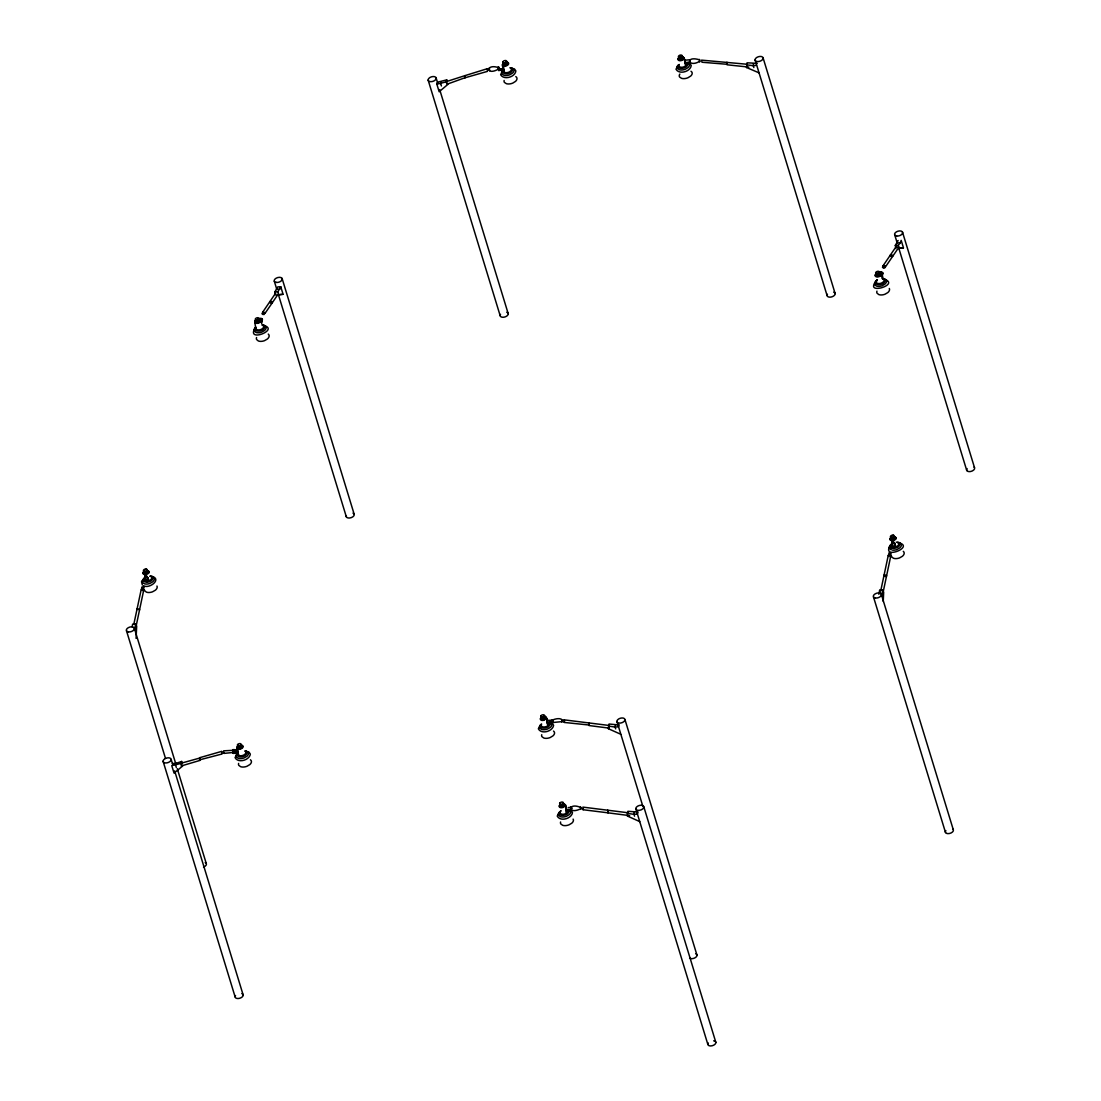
<?xml version="1.0" encoding="UTF-8"?>
<svg xmlns="http://www.w3.org/2000/svg" width="1101" height="1101" viewBox="0 0 1101 1101"><rect width="100%" height="100%" fill="white"/><g stroke="black" fill="none" stroke-linecap="round" stroke-linejoin="round"><path stroke-width="1.5" d="M200.217 759.277L199.955 760.419L181.114 766.007M583.447 808.588L583.076 809.73L582.883 807.116L627.873 812.731M233.55 751.35L233.288 752.478L223.971 753.387L223.462 752.3L223.696 750.827L236.825 750.125M882.548 275.897L882.878 278.746A4.087 2.353 -17 0 1 882.988 282.145A4.087 2.353 -17 0 1 877.387 283.329A4.087 2.353 -17 0 1 877.263 279.943M136.084 638.387L136.675 626.166L135.671 624.019L132.629 624.171L132.106 626.868M883.236 601.435L883.676 592.269L882.672 590.122L879.63 590.274L878.859 594.32M684.987 61.67L685.304 60.527L683.033 56.825M684.808 59.44L684.505 60.514M465.448 77.565L447.832 83.937M503.584 70.547L503.776 71.758A4.087 2.353 -17 0 0 509.777 71.689A4.087 2.353 -17 0 0 510.011 67.808M501.203 70.271C507.341 74.593 499.579 64.821 503.79 62.977M679.991 57.101L678.684 57.94A3.303 1.899 -17 0 0 678.147 59.936L679.069 60.569A3.124 1.789 -17 0 0 682.111 60.28L684.12 57.899M499.028 68.799C485.431 76.795 485.417 62.798 498.932 67.808M489.642 69.927L489.518 70.629M699.933 61.174C687.932 68.496 684.505 55.064 699.768 59.894M502.758 66.611L503.047 65.482L503.267 66.597M502.964 67.78L502.524 64.477M608.289 812.029L608.027 812.827L583.076 809.73M504.189 71.441L503.487 66.211M564.565 721.65L564.097 722.366L564.015 719.834L609.004 725.449M552.73 721.733C547.761 720.632 561.593 716.077 562.184 720.646M224.232 752.575L224.067 753.29M581.067 808.602C567.166 815.662 567.4 801.5 581.011 807.597M547.183 719.242L546.812 720.315M566.052 806.51L565.68 807.597M245.248 751.267A4.087 2.353 -17 0 1 243.651 755.093A4.087 2.353 -17 0 1 238.16 754.763L238.064 753.524M548.931 722.958L548.105 725.504A4.087 2.353 -17 0 1 542.931 726.908A4.087 2.353 -17 0 1 541.637 724.073M561.097 810.708A4.087 2.353 -17 0 0 561.386 814.066A4.087 2.353 -17 0 0 566.987 812.786L567.992 810.831M237.431 750.483L236.99 747.469L238.325 745.996M541.417 717.233L541.265 717.549A3.303 1.899 -17 0 0 540.481 719.6L541.348 720.26A3.124 1.789 -17 0 0 544.362 720.054L546.426 718.21L545.477 716.572M559.996 804.872A3.303 1.899 -17 0 0 559.349 806.882L560.216 807.542A3.124 1.789 -17 0 0 563.23 807.336L565.308 805.492L563.973 803.702A2.684 1.541 -17 0 0 563.395 803.565M136.001 626.675L143.804 589.723L142.208 588.457L141.423 589.833M882.3 596.109L890.75 556.088C891.053 553.376 886.346 555.097 889.195 556.555M727.307 64.298L702.011 62.248L701.571 60.142L747.042 64.243M487.537 70.918L487.192 68.895M882.465 273.654L881.584 272.277L880.153 272.511M134.652 629.414L135.671 624.019M881.64 595.517L882.672 590.122M133.882 624.006L141.313 589.035M880.883 590.122L888.314 555.138M589.379 725.05L564.304 722.449M222.127 753.524L221.824 751.501M562.171 721.609L552.468 722.545M436.863 84.227L437.386 82.245L446.745 79.864L446.758 83.648L447.804 84.447L439.161 91.755L436.863 84.227L446.222 81.859L446.745 79.864M440.579 83.882L441.116 81.887M503.418 70.065L498.739 70.505L499.276 68.496M686.597 63.39L685.579 65.441L684.781 60.225L689.997 59.743L690.121 63.528L685.441 63.968L686.088 65.399L687.657 63.762M759.057 72.859L746.561 67.533L747.056 62.812L757.295 63.349M746.561 67.533L747.084 65.537M746.519 64.808L753.043 65.688L753.566 63.693M565.364 804.969C567.221 804.363 564.194 817.327 567.868 810.474M175.458 765.333L176.105 763.323L181.693 761.452L181.596 765.236L182.628 766.048L174.054 773.108L171.756 765.594L181.046 763.447L181.693 761.452M238.587 754.488L237.83 753.07L233.192 753.387L233.839 751.364M553.019 721.43L552.372 723.453L553.624 725.353C552.743 731.436 541.293 734.684 538.361 728.807L540.274 725.174M571.901 808.712L571.089 806.895L571.24 810.721L566.602 811.052L567.249 812.483L567.772 810.845M619.216 724.788L618.569 726.798L620.868 734.312L608.426 728.738L609.032 724.018L617.978 724.871M608.426 728.738L609.073 726.729M608.385 726.027L614.867 727.059L615.514 725.05M639.736 821.594L627.295 816.006L627.9 811.299L638.085 812.07L637.438 814.066L707.819 1044.312M627.253 813.309L633.736 814.327L634.382 812.332M143.667 581.466L144.768 577.887A1.638 1.225 20.5 0 1 145.401 576.828L146.584 576.759A1.638 1.225 20.5 0 1 147.837 577.722L148.704 580.53L147.644 580.722M144.066 580.392L144.768 577.887M146.736 581.314L147.947 578.08L147.052 582.319L147.851 577.736M146.928 581.177L148.525 580.874M261.529 321.52L262.341 319.359A1.651 1.239 20.5 0 0 261.088 318.382L259.905 318.437A1.651 1.239 20.5 0 0 259.258 319.496L259.368 319.841M261.639 321.864L262.437 319.703M261.611 323.749L262.341 319.359M275.539 294.985L274.92 291.82L277.741 286.907L280.783 286.769L283.081 294.284L278.594 294.834L277.961 291.669L280.783 286.769M882.837 273.296L881.626 276.53L882.727 272.952A1.651 1.239 20.5 0 0 881.474 271.975L880.291 272.03A1.651 1.239 20.5 0 0 879.768 272.47M882.011 277.342L882.727 272.952M895.939 248.578L895.306 245.413L898.127 240.5M900.274 242.77L901.182 240.362L903.481 247.876L898.98 248.427L898.361 245.262L900.274 242.77L897.232 242.922M890.97 548.573L891.769 543.99A1.638 1.225 20.5 0 1 892.402 542.931L893.585 542.862A1.638 1.225 20.5 0 1 894.838 543.839L895.705 546.633L894.645 546.825M890.668 547.569L891.769 543.99M893.737 547.417L894.948 544.183L894.053 548.422L894.852 543.839M679.207 64.436A4.087 2.353 -17 0 0 680.679 67.202A4.087 2.353 -17 0 0 685.84 65.688L686.611 63.418M139.359 610.243L139.497 609.995A1.486 1.115 20.5 0 0 139.153 608.908L137.033 609.004A1.486 1.115 20.5 0 0 137.033 609.569M689.873 59.702L690.121 63.528M275.745 292.99L262.809 312.023L262.988 313.29M263.566 313.661L265.121 312.656L262.809 312.023M143.749 589.985L142.524 590.535M896.145 246.583L883.195 265.616L883.649 267.089M884.612 267.35L885.19 265.74L883.195 265.616M547.293 721.472L546.426 718.21M566.162 808.753L565.308 805.492M237.871 749.272L237.83 753.07M264.997 313.413L277.961 294.449M885.383 267.006L898.347 248.042M502.359 71.083L500.652 74.717C503.831 80.373 515.213 77.111 515.874 70.918L514.484 68.991L511.428 68.097M677.721 65.62L676.014 69.253C679.193 74.909 690.588 71.648 691.235 65.454L689.845 63.528M699.396 59.413L699.713 61.973M498.492 67.023L498.739 70.505M690.189 62.619L689.859 60.06M236.99 753.992L235.077 757.626C238.009 763.502 249.459 760.254 250.34 754.157L249.074 752.189L246.115 751.199M559.143 812.455L557.244 816.089C560.161 821.965 571.612 818.717 572.492 812.634L571.24 810.653M487.344 71.414L464.842 77.827L464.87 75.666L487 68.799M255.212 327.905C245.262 343.553 281.897 328.965 262.355 325.167M890.379 545.243C880.428 560.877 917.064 546.302 897.521 542.49M547.761 720.756C545.766 718.127 547.472 729.646 549.922 723.618M567.249 812.483L568.79 810.9M561.771 719.559L561.937 722.118M580.53 806.84L580.819 809.4M233.013 749.905L233.288 752.478M221.907 754.034L199.542 759.869L199.639 757.708L221.604 751.405M238.463 745.749L237.912 746.148A3 1.72 -17 0 0 237.334 747.937L238.091 748.529A2.684 1.541 -17 0 0 240.734 748.336L241.903 747.62A3 1.72 -17 0 0 242.481 745.831L241.738 745.239A2.684 1.541 -17 0 0 240.486 745.088A1.913 1.101 -17 0 1 241.532 746.093L241.367 746.409A1.913 1.101 -17 0 1 239.096 747.414A1.913 1.101 -17 0 1 237.885 746.354L238.05 746.038A1.913 1.101 -17 0 1 238.325 745.749M144.905 578.066L141.506 581.631L142.318 584.989M877.125 280.438C861.588 296.444 903.494 284.182 882.741 278.759M143.763 571.818A3.124 1.789 -17 0 0 143.034 573.786L145.304 574.653L146.048 577.612L144.038 578.41A6.441 3.702 -17 0 0 142.566 582.346L143.199 583.117M877.442 279.874L876.217 280.727A6.441 3.702 -17 0 0 874.745 284.664L876.341 285.999A6.083 3.496 -17 0 0 882.176 285.709L884.846 284.168A6.441 3.702 -17 0 0 886.319 280.246L884.722 278.911A6.083 3.496 -17 0 0 881.997 278.525M256.244 320.088A1.913 1.101 -17 0 1 255.404 318.85A1.913 1.101 -17 0 1 257.593 317.721L258.047 317.735A1.913 1.101 -17 0 1 258.873 318.987A1.913 1.101 -17 0 1 256.698 320.102L255.611 320.515A3.124 1.789 -17 0 0 254.868 322.483L255.721 323.157A3.303 1.899 -17 0 0 258.776 323.006L260.166 322.235A3.124 1.789 -17 0 0 260.896 320.253L259.712 319.455A3 1.72 -17 0 0 258.432 319.29M876.644 273.681A1.913 1.101 -17 0 1 875.804 272.429A1.913 1.101 -17 0 1 877.979 271.314L878.433 271.328A1.913 1.101 -17 0 1 879.272 272.566A1.913 1.101 -17 0 1 877.098 273.695L875.997 274.108A3.124 1.789 -17 0 0 875.267 276.076L876.107 276.75A3.303 1.899 -17 0 0 879.162 276.599L880.552 275.828A3.124 1.789 -17 0 0 881.295 273.846L879.011 272.993M891.411 537.494L890.764 537.921A3.124 1.789 -17 0 0 890.035 539.889L892.305 540.756L895.319 539.641A3.124 1.789 -17 0 0 896.063 537.66L894.838 536.848A3 1.72 -17 0 0 893.558 536.682M876.713 273.488L876.135 273.86A2.684 1.541 -17 0 0 875.501 275.594L876.258 276.172A3 1.72 -17 0 0 878.983 276.034L880.222 275.36A2.684 1.541 -17 0 0 880.869 273.64L880.098 273.048A3 1.72 -17 0 0 878.818 272.883M891.452 537.274L890.874 537.66A2.684 1.541 -17 0 0 890.241 539.38L890.998 539.958A3 1.72 -17 0 0 893.723 539.834L894.962 539.146A2.684 1.541 -17 0 0 895.608 537.426L895.306 537.095A3.303 1.899 -17 0 0 893.778 536.806M680.005 56.922L678.849 57.665A3 1.72 -17 0 0 678.381 59.454L679.179 60.018A2.684 1.541 -17 0 0 681.836 59.757L682.978 59.014A3 1.72 -17 0 0 683.446 57.238L682.661 56.674A2.684 1.541 -17 0 0 680.693 56.688M885.906 576.649L886.484 576.098A1.486 1.115 20.5 0 0 886.154 575.011L884.034 575.107A1.486 1.115 20.5 0 0 884.364 576.208L884.626 576.429M261.474 320.57C263.868 319.249 258.818 317.349 259.74 319.923M263.841 314.68C266.442 312.739 260.042 311.941 262.561 314.473M143.557 588.567C146.158 586.255 139.29 586.241 142.593 588.512M445.877 81.749L464.87 75.666L465.351 76.533M890.558 547.225A1.638 1.225 20.5 0 1 891.191 546.165L892.374 546.096A1.638 1.225 20.5 0 1 893.627 547.073M180.798 763.31L199.969 757.997M147.961 581.039L148.993 580.736A4.087 2.353 -17 0 0 150.617 576.36M145.304 574.653L148.318 573.538A3.124 1.789 -17 0 0 149.062 571.557L147.837 570.745A3 1.72 -17 0 0 147.245 570.607M271.383 303.229L272.277 302.624A1.486 1.115 20.5 0 0 271.947 301.536L269.814 301.633A1.486 1.115 20.5 0 0 270.144 302.734L270.419 302.954M892.457 548.339C895.691 547.211 889.567 544.912 891.246 547.885M890.241 554.725C893.475 553.597 887.351 551.298 889.03 554.271M146.612 576.25L144.905 576.305M893.613 542.353L891.906 542.408M893.929 547.28L895.994 546.839A4.087 2.353 -17 0 0 897.618 542.463M257.799 319.51L260.469 320.047A2.684 1.541 -17 0 1 259.836 321.767L258.597 322.442A3 1.72 -17 0 1 255.872 322.579L255.102 322.001A2.684 1.541 -17 0 1 255.749 320.267M276.929 294.807L282.751 294.325M900.425 248.028L903.15 247.918M498.973 67.478L498.395 66.734L498.326 69.143L503.308 68.675M498.436 69.487L503.418 69.019M684.712 62.647L689.708 62.179M684.822 62.991L689.804 62.523M753.043 65.688L756.759 65.344L827.099 295.591M547.651 720.412L552.716 720.412L549.413 720.646M547.004 722.449L551.959 722.091L552.372 723.453L547.72 723.77L548.367 725.215M547.114 722.793L552.069 722.435M233.192 753.387L232.917 749.616L236.729 749.781M232.765 752.038L237.72 751.68M232.875 752.382L237.83 752.024M614.867 727.059L618.569 726.798M237.981 754.171L235.628 753.222M172.403 763.585L176.105 763.323M568.185 807.583L571.474 807.35M565.873 809.717L570.827 809.373M565.983 810.061L570.937 809.717M633.736 814.327L637.438 814.066M489.105 68.166L489.56 68.936M895.306 245.413L898.361 245.262M895.856 247.202L898.911 247.051M276.833 289.329L279.888 289.178M274.92 291.82L277.961 291.669M895.526 546.977L893.131 540.646M258.074 319.18L258.487 319.194A1.913 1.101 -17 0 1 259.327 320.432A1.913 1.101 -17 0 1 257.139 321.561L256.684 321.533A1.913 1.101 -17 0 1 255.955 320.143M883.594 268.3C887.172 268.066 881.846 264.446 882.507 267.626M748.9 67.106L727.018 64.78L726.949 62.207M609.114 728.133L589.049 725.545L588.829 722.848L589.379 724.045M629.648 815.635L607.917 812.827L607.711 810.13L608.206 810.983M152.31 576.47C161.998 579.401 149.13 589.269 143.515 585.691M891.122 256.698L892.677 256.216A1.486 1.115 20.5 0 0 892.333 255.129L890.214 255.226A1.486 1.115 20.5 0 0 890.337 256.065M684.891 60.17L685.359 60.968M507.533 62.317L508.456 62.95A3.303 1.899 -17 0 1 507.919 64.945L506.611 65.771A3.124 1.789 -17 0 1 503.57 66.06L502.483 64.973M242.069 745.418L242.936 746.079A3.303 1.899 -17 0 1 242.289 748.074L240.954 748.886A3.124 1.789 -17 0 1 237.94 749.107L236.921 747.992M541.293 717.343A3 1.72 -17 0 0 540.715 719.132L541.458 719.71A2.684 1.541 -17 0 0 544.1 719.531L545.27 718.802A3 1.72 -17 0 0 545.848 717.012L545.105 716.421A2.684 1.541 -17 0 0 544.527 716.297M891.177 549.784L889.567 548.449A6.441 3.702 -17 0 1 891.039 544.527M144.506 581.975C141.96 579.443 148.374 580.241 145.772 582.181A4.941 2.849 -17 0 0 152.255 579.759A4.941 2.849 -17 0 0 150.355 576.167M552.303 719.958L552.661 720.742M571.171 807.239L571.612 808.685M564.111 719.834L564.496 720.632M176.298 767.411L175.83 765.856M688.318 63.046L689.075 63.748A6.083 3.496 -17 0 1 688.056 67.574L685.469 69.17A6.441 3.702 -17 0 1 679.413 69.735L677.569 68.551A6.083 3.496 -17 0 1 678.588 64.739M691.001 71.248L691.8 71.992A6.51 3.743 -17 0 1 690.712 76.052L687.974 77.744A6.744 3.881 -17 0 1 681.588 78.35L679.647 77.084A6.51 3.743 -17 0 1 679.84 74.07M515.805 76.588L516.589 77.331A6.51 3.743 -17 0 1 515.516 81.391L512.777 83.098A6.744 3.881 -17 0 1 506.391 83.69L504.451 82.424A6.51 3.743 -17 0 1 504.134 80.483M441.405 85.961L440.923 84.419M550.817 722.875L551.518 723.591A6.083 3.496 -17 0 1 550.28 727.431L547.624 728.986A6.441 3.702 -17 0 1 541.609 729.413L539.862 728.16A6.083 3.496 -17 0 1 541.1 724.334M569.685 810.143L570.387 810.873A6.083 3.496 -17 0 1 569.148 814.712L566.492 816.268A6.441 3.702 -17 0 1 560.478 816.681L558.73 815.442A6.083 3.496 -17 0 1 559.969 811.602M553.5 731.064L554.23 731.835A6.51 3.743 -17 0 1 552.922 735.908L550.115 737.574A6.744 3.881 -17 0 1 543.784 738.014L541.94 736.679A6.51 3.743 -17 0 1 541.747 734.711M250.381 759.759L251.124 760.53A6.51 3.743 -17 0 1 249.803 764.603L246.996 766.268A6.744 3.881 -17 0 1 240.665 766.709L238.821 765.374A6.51 3.743 -17 0 1 238.628 763.406M564.428 803.95L564.73 804.294A3 1.72 -17 0 1 564.152 806.083L562.969 806.813A2.684 1.541 -17 0 1 560.34 806.992L559.583 806.4A3 1.72 -17 0 1 560.161 804.611L560.698 804.212A1.913 1.101 -17 0 0 560.299 804.514L560.134 804.817A1.913 1.101 -17 0 0 561.331 805.891A1.913 1.101 -17 0 0 563.616 804.872L563.781 804.57A1.913 1.101 -17 0 0 563.189 803.606M903.288 551.326L903.949 552.138A6.744 3.881 -17 0 1 902.407 556.28L899.558 557.904A6.51 3.743 -17 0 1 893.365 558.207L891.659 556.803A6.744 3.881 -17 0 1 891.411 555.826M268.259 334.071L268.919 334.883A6.744 3.881 -17 0 1 267.364 339.025L264.529 340.663A6.51 3.743 -17 0 1 258.322 340.966L256.629 339.548A6.744 3.881 -17 0 1 256.561 337.525M615.693 728.903L615.349 727.816M634.561 816.185L634.231 815.098M753.841 67.546L753.511 66.445M552.606 720.068L551.959 722.091M546.495 717.701L547.679 720.329M684.079 58.408L685.276 61.119M566.96 809.29L567.91 811.478M683.845 58.931L686.391 65.042M546.165 718.733L548.697 724.857M565.033 806.015L567.565 812.139M902.476 232.036L974.495 467.595M894.741 234.94L897.232 243.115M898.746 248.028L966.761 470.512M763.117 57.981A4.156 2.381 -17 0 1 757.405 61.573A4.156 2.381 -17 0 1 756.772 57.458A4.156 2.381 -17 0 1 763.117 57.981L835.136 293.554M755.08 60.018L756.58 64.931M881.24 594.031L953.26 829.603M879.63 590.274L880.167 592.063M873.492 596.948L945.511 832.507M446.222 81.859L446.758 83.648M436.175 78.088A4.156 2.381 -17 0 1 430.477 81.667A4.156 2.381 -17 0 1 429.83 77.565A4.156 2.381 -17 0 1 436.175 78.088L437.675 82.988M439.671 89.539L508.194 313.647M624.969 719.6A4.156 2.381 -17 0 1 619.12 723.082A4.156 2.381 -17 0 1 618.748 718.912A4.156 2.381 -17 0 1 624.969 719.6L696.988 955.173M428.151 80.125L500.171 315.698M643.837 806.882A4.156 2.381 -17 0 1 638.002 810.364A4.156 2.381 -17 0 1 637.617 806.193A4.156 2.381 -17 0 1 643.837 806.882L715.87 1042.441M616.918 721.472L618.418 726.371M620.923 734.546L642.929 806.538M635.8 808.74L637.3 813.653M282.09 278.443L354.109 514.002M274.342 281.347L276.846 289.522M278.347 294.435L346.361 516.919M181.046 763.447L181.596 765.236M134.239 627.928L175.747 763.709M177.247 768.622L206.259 863.501M171.15 759.442A4.156 2.381 -17 0 1 165.301 762.938A4.156 2.381 -17 0 1 164.916 758.754A4.156 2.381 -17 0 1 171.15 759.442L172.651 764.355M174.646 770.893L243.17 995.015M126.505 630.832L165.508 758.438M163.099 761.314L235.119 996.873M146.13 574.543L147.63 579.855M895.182 545.394L895.581 546.963M148.181 579.291L148.58 580.86M892.305 540.756L893.049 543.715M891.549 540.729L892.182 543.633M144.548 574.626L145.181 577.53M237.252 746.946L237.555 748.474M236.99 747.469L237.472 750.221M254.744 322.029L255.762 328.277M544.775 716.572A3.124 1.789 -17 0 1 545.435 716.723M544.266 716.751A2.161 1.239 -17 0 1 544.926 718.526A2.161 1.239 -17 0 1 541.72 719.228A2.161 1.239 -17 0 1 542.174 717.205M543.564 716.077A2.161 1.239 -17 0 1 545.064 717.412A2.161 1.239 -17 0 1 542.256 718.747A2.161 1.239 -17 0 1 541.238 717.178M695.653 953.741A4.156 2.381 -17 0 1 695.598 957.443A4.156 2.381 -17 0 1 689.598 958.118M549.867 723.233A4.941 2.849 -17 0 1 544.94 728.036A4.941 2.849 -17 0 1 541.018 724.568M544.321 716.324A1.913 1.101 -17 0 1 544.899 717.288L544.747 717.604A1.913 1.101 -17 0 1 542.463 718.609A1.913 1.101 -17 0 1 541.265 717.549M262.492 325.153A4.087 2.353 -17 0 1 260.841 329.543A4.087 2.353 -17 0 1 255.886 327.63M258.336 319.675A2.161 1.239 -17 0 1 259.753 321.065A2.161 1.239 -17 0 1 256.905 322.359A2.161 1.239 -17 0 1 255.982 320.735M258.129 319.029A2.161 1.239 -17 0 1 259.478 320.529A2.161 1.239 -17 0 1 256.382 321.643A2.161 1.239 -17 0 1 256.106 319.758M255.817 327.135A6.441 3.702 -17 0 0 254.359 331.071L255.955 332.406A6.083 3.496 -17 0 0 261.79 332.117L264.46 330.575A6.441 3.702 -17 0 0 265.933 326.653L264.323 325.318A6.083 3.496 -17 0 0 263.07 324.988M353.022 513.135A4.156 2.381 -17 0 1 351.357 517.594A4.156 2.381 -17 0 1 346.32 515.653M262.217 325.001A4.941 2.849 -17 0 1 264.116 328.607A4.941 2.849 -17 0 1 257.593 331.057A4.941 2.849 -17 0 1 255.707 327.451M260.276 321.781A1.638 1.225 20.5 0 1 260.634 322.001M240.596 745.405A3.124 1.789 -17 0 1 242.027 745.57M240.39 745.542A2.161 1.239 -17 0 1 241.835 747.001A2.161 1.239 -17 0 1 238.766 748.185A2.161 1.239 -17 0 1 238.38 746.313M240.706 744.909A2.161 1.239 -17 0 1 241.463 746.574A2.161 1.239 -17 0 1 238.422 747.483A2.161 1.239 -17 0 1 238.188 745.652M241.835 993.584A4.156 2.381 -17 0 1 242.371 996.777A4.156 2.381 -17 0 1 237.018 998.456A4.156 2.381 -17 0 1 235.545 995.552M245.358 750.992A4.941 2.849 -17 0 1 245.977 754.804A4.941 2.849 -17 0 1 239.605 756.8A4.941 2.849 -17 0 1 237.857 753.345M237.706 753.194A6.083 3.496 -17 0 0 236.467 757.034L238.215 758.286A6.441 3.702 -17 0 0 244.229 757.86L246.885 756.304A6.083 3.496 -17 0 0 248.124 752.465L246.376 751.212A6.441 3.702 -17 0 0 245.055 750.937M506.047 62.344A3.124 1.789 -17 0 1 507.492 62.468M506.845 62.578A2.161 1.239 -17 0 1 507.162 64.23A2.161 1.239 -17 0 1 504.382 65.11A2.161 1.239 -17 0 1 503.584 63.624M505.662 61.821A2.161 1.239 -17 0 1 507.217 63.225A2.161 1.239 -17 0 1 504.189 64.464A2.161 1.239 -17 0 1 503.694 62.633M506.763 312.271A4.156 2.381 -17 0 1 507.492 315.423A4.156 2.381 -17 0 1 502.18 317.212A4.156 2.381 -17 0 1 500.515 314.377M510.768 67.877A4.941 2.849 -17 0 1 511.387 71.868A4.941 2.849 -17 0 1 504.63 73.588A4.941 2.849 -17 0 1 503.997 69.597M506.047 61.973A1.913 1.101 -17 0 1 507.107 62.977L506.955 63.294A1.913 1.101 -17 0 1 504.712 64.34A1.913 1.101 -17 0 1 503.432 63.321L503.57 63.018A1.913 1.101 -17 0 1 503.831 62.716L503.405 63.129A3 1.72 -17 0 0 502.923 64.918L503.721 65.482A2.684 1.541 -17 0 0 506.377 65.234L507.533 64.491A3 1.72 -17 0 0 508.001 62.702L507.203 62.138A2.684 1.541 -17 0 0 505.937 62.028M503.116 70.258A6.083 3.496 -17 0 0 502.097 74.07L503.941 75.267A6.441 3.702 -17 0 0 509.997 74.689L512.584 73.093A6.083 3.496 -17 0 0 513.603 69.28L511.759 68.083A6.441 3.702 -17 0 0 510.41 67.849M144.465 580.571A4.087 2.353 -17 0 1 145.015 577.543M205.185 862.62A4.156 2.381 -17 0 1 203.52 867.093M143.433 580.929A4.941 2.849 -17 0 1 144.589 577.846M147.011 570.566A1.913 1.101 -17 0 1 147.355 571.873A1.913 1.101 -17 0 1 145.277 572.837L144.823 572.823A1.913 1.101 -17 0 1 144.754 570.869A2.161 1.239 -17 0 0 144.107 572.781A2.161 1.239 -17 0 0 147.314 572.148A2.161 1.239 -17 0 0 146.763 570.332M146.777 570.703A3.303 1.899 -17 0 1 148.208 570.896L148.607 571.323A2.684 1.541 -17 0 1 147.961 573.043L146.722 573.731A3 1.72 -17 0 1 143.997 573.855L143.24 573.277A2.684 1.541 -17 0 1 143.873 571.557M146.97 570.992A2.161 1.239 -17 0 1 147.727 572.589A2.161 1.239 -17 0 1 144.864 573.621A2.161 1.239 -17 0 1 144.107 572.025M156.948 586.035A6.744 3.881 -17 0 1 155.406 590.177L152.557 591.801A6.51 3.743 -17 0 1 146.364 592.104L144.658 590.7A6.744 3.881 -17 0 1 144.41 589.723M144.176 583.681A6.083 3.496 -17 0 0 150.011 583.406L152.681 581.851A6.441 3.702 -17 0 0 154.154 577.929L152.544 576.594A6.083 3.496 -17 0 0 149.832 576.208M143.557 581.122A1.638 1.225 20.5 0 1 144.19 580.062L145.373 579.993A1.638 1.225 20.5 0 1 146.626 580.97M891.053 546.165A4.087 2.353 -17 0 1 891.397 544.266M952.833 829.094A4.156 2.381 -17 0 1 949.475 833.498A4.156 2.381 -17 0 1 945.855 830.567M898.361 542.518A4.941 2.849 -17 0 1 898.911 546.247A4.941 2.849 -17 0 1 892.732 548.312M890.943 547.624A4.941 2.849 -17 0 1 891.59 543.949M896.186 542.215A4.941 2.849 -17 0 1 897.356 542.27M893.613 536.572A1.913 1.101 -17 0 1 894.452 537.825A1.913 1.101 -17 0 1 892.278 538.94L891.824 538.926A1.913 1.101 -17 0 1 891.37 537.233M893.462 537.068A2.161 1.239 -17 0 1 894.879 538.458A2.161 1.239 -17 0 1 892.03 539.738A2.161 1.239 -17 0 1 891.108 538.128M893.269 536.407A2.161 1.239 -17 0 1 894.618 537.921A2.161 1.239 -17 0 1 891.521 539.036A2.161 1.239 -17 0 1 891.246 537.137M892.429 550.115A6.083 3.496 -17 0 0 897.012 549.509L899.682 547.968A6.441 3.702 -17 0 0 901.155 544.032L899.545 542.697A6.083 3.496 -17 0 0 898.292 542.366M681.547 56.839A3.124 1.789 -17 0 1 682.992 56.963M682.29 57.101A2.161 1.239 -17 0 1 682.372 58.972A2.161 1.239 -17 0 1 679.289 59.468A2.161 1.239 -17 0 1 679.744 57.513A1.913 1.101 -17 0 0 681.959 56.371L682.111 56.068A1.913 1.101 -17 0 0 680.817 55.036A1.913 1.101 -17 0 0 678.588 56.096L678.436 56.412A1.913 1.101 -17 0 0 679.716 57.431M680.033 56.619A2.161 1.239 -17 0 0 679.083 58.807A2.161 1.239 -17 0 0 682.51 57.995A2.161 1.239 -17 0 0 681.12 56.357A1.913 1.101 -17 0 1 682.551 57.513L682.4 57.83A1.913 1.101 -17 0 1 680.157 58.876A1.913 1.101 -17 0 1 678.877 57.858L679.028 57.541A1.913 1.101 -17 0 1 680.074 56.757M833.691 292.164A4.156 2.381 -17 0 1 834.434 295.316A4.156 2.381 -17 0 1 829.122 297.105A4.156 2.381 -17 0 1 827.457 294.27M687.451 63.418A4.941 2.849 -17 0 1 682.744 68.276A4.941 2.849 -17 0 1 678.574 64.959M879.231 273.296A2.161 1.239 -17 0 1 879.782 275.112A2.161 1.239 -17 0 1 876.575 275.745A2.161 1.239 -17 0 1 877.139 273.709M879.025 272.649A2.161 1.239 -17 0 1 879.575 274.466A2.161 1.239 -17 0 1 876.368 275.099A2.161 1.239 -17 0 1 876.933 273.062M974.082 467.099A4.156 2.381 -17 0 1 970.71 471.489A4.156 2.381 -17 0 1 967.105 468.572M879.272 272.883A1.913 1.101 -17 0 1 879.616 274.177A1.913 1.101 -17 0 1 877.538 275.14L877.084 275.126A1.913 1.101 -17 0 1 877.015 273.172M889.305 288.476A6.744 3.881 -17 0 1 887.764 292.618L884.929 294.256A6.51 3.743 -17 0 1 878.722 294.545L877.015 293.141A6.744 3.881 -17 0 1 876.96 291.118M882.617 278.594A4.941 2.849 -17 0 1 884.296 282.462A4.941 2.849 -17 0 1 877.291 284.498A4.941 2.849 -17 0 1 876.85 280.273M881.323 275.869A1.638 1.225 20.5 0 1 881.516 276.186M562.886 803.84A3.124 1.789 -17 0 1 564.304 804.005M563.148 804.033A2.161 1.239 -17 0 1 563.795 805.808A2.161 1.239 -17 0 1 560.588 806.51A2.161 1.239 -17 0 1 561.056 804.487M562.941 803.372A2.161 1.239 -17 0 1 563.712 805.037A2.161 1.239 -17 0 1 560.657 805.96A2.161 1.239 -17 0 1 560.423 804.129M715.21 1041.367A4.156 2.381 -17 0 1 712.058 1045.785A4.156 2.381 -17 0 1 708.246 1042.977M713.668 1040.83A4.156 2.381 -17 0 1 714.535 1041.009M568.735 810.515A4.941 2.849 -17 0 1 563.189 815.387A4.941 2.849 -17 0 1 560.588 811.079M573.112 819.116A6.51 3.743 -17 0 1 571.791 823.19L568.997 824.842A6.744 3.881 -17 0 1 562.652 825.296L560.808 823.961A6.51 3.743 -17 0 1 560.615 821.979M503.129 61.56L502.992 61.876A1.913 1.101 -17 0 0 504.272 62.895A1.913 1.101 -17 0 0 506.515 61.835L506.653 61.532A1.913 1.101 -17 0 0 505.373 60.514A1.913 1.101 -17 0 0 503.129 61.56M237.61 744.593L237.444 744.909A1.913 1.101 -17 0 0 238.656 745.969A1.913 1.101 -17 0 0 240.926 744.964L241.091 744.648A1.913 1.101 -17 0 0 239.88 743.588A1.913 1.101 -17 0 0 237.61 744.593M540.976 715.774L540.811 716.09A1.913 1.101 -17 0 0 542.022 717.15A1.913 1.101 -17 0 0 544.293 716.145L544.458 715.829A1.913 1.101 -17 0 0 543.247 714.769A1.913 1.101 -17 0 0 540.976 715.774M559.845 803.056L559.693 803.372A1.913 1.101 -17 0 0 560.891 804.432A1.913 1.101 -17 0 0 563.175 803.427L563.327 803.111A1.913 1.101 -17 0 0 562.129 802.051A1.913 1.101 -17 0 0 559.845 803.056M893.172 535.127L892.718 535.114A1.913 1.101 -17 0 0 890.544 536.228A1.913 1.101 -17 0 0 891.383 537.467L891.824 537.494A1.913 1.101 -17 0 0 894.012 536.366A1.913 1.101 -17 0 0 893.172 535.127M146.172 569.024L145.717 569.011A1.913 1.101 -17 0 0 143.543 570.125A1.913 1.101 -17 0 0 144.382 571.364L144.837 571.391A1.913 1.101 -17 0 0 147.011 570.263A1.913 1.101 -17 0 0 146.172 569.024M276.268 282.434A4.156 2.381 -17 0 0 282.241 279.048A4.156 2.381 -17 0 0 276.131 278.209A4.156 2.381 -17 0 0 276.268 282.434M128.432 631.919A4.156 2.381 -17 0 0 134.405 628.533A4.156 2.381 -17 0 0 128.28 627.694A4.156 2.381 -17 0 0 128.432 631.919M875.419 598.022A4.156 2.381 -17 0 0 881.406 594.636A4.156 2.381 -17 0 0 875.281 593.797A4.156 2.381 -17 0 0 875.419 598.022M896.668 236.027A4.156 2.381 -17 0 0 902.641 232.628A4.156 2.381 -17 0 0 896.517 231.802A4.156 2.381 -17 0 0 896.668 236.027"/></g></svg>
